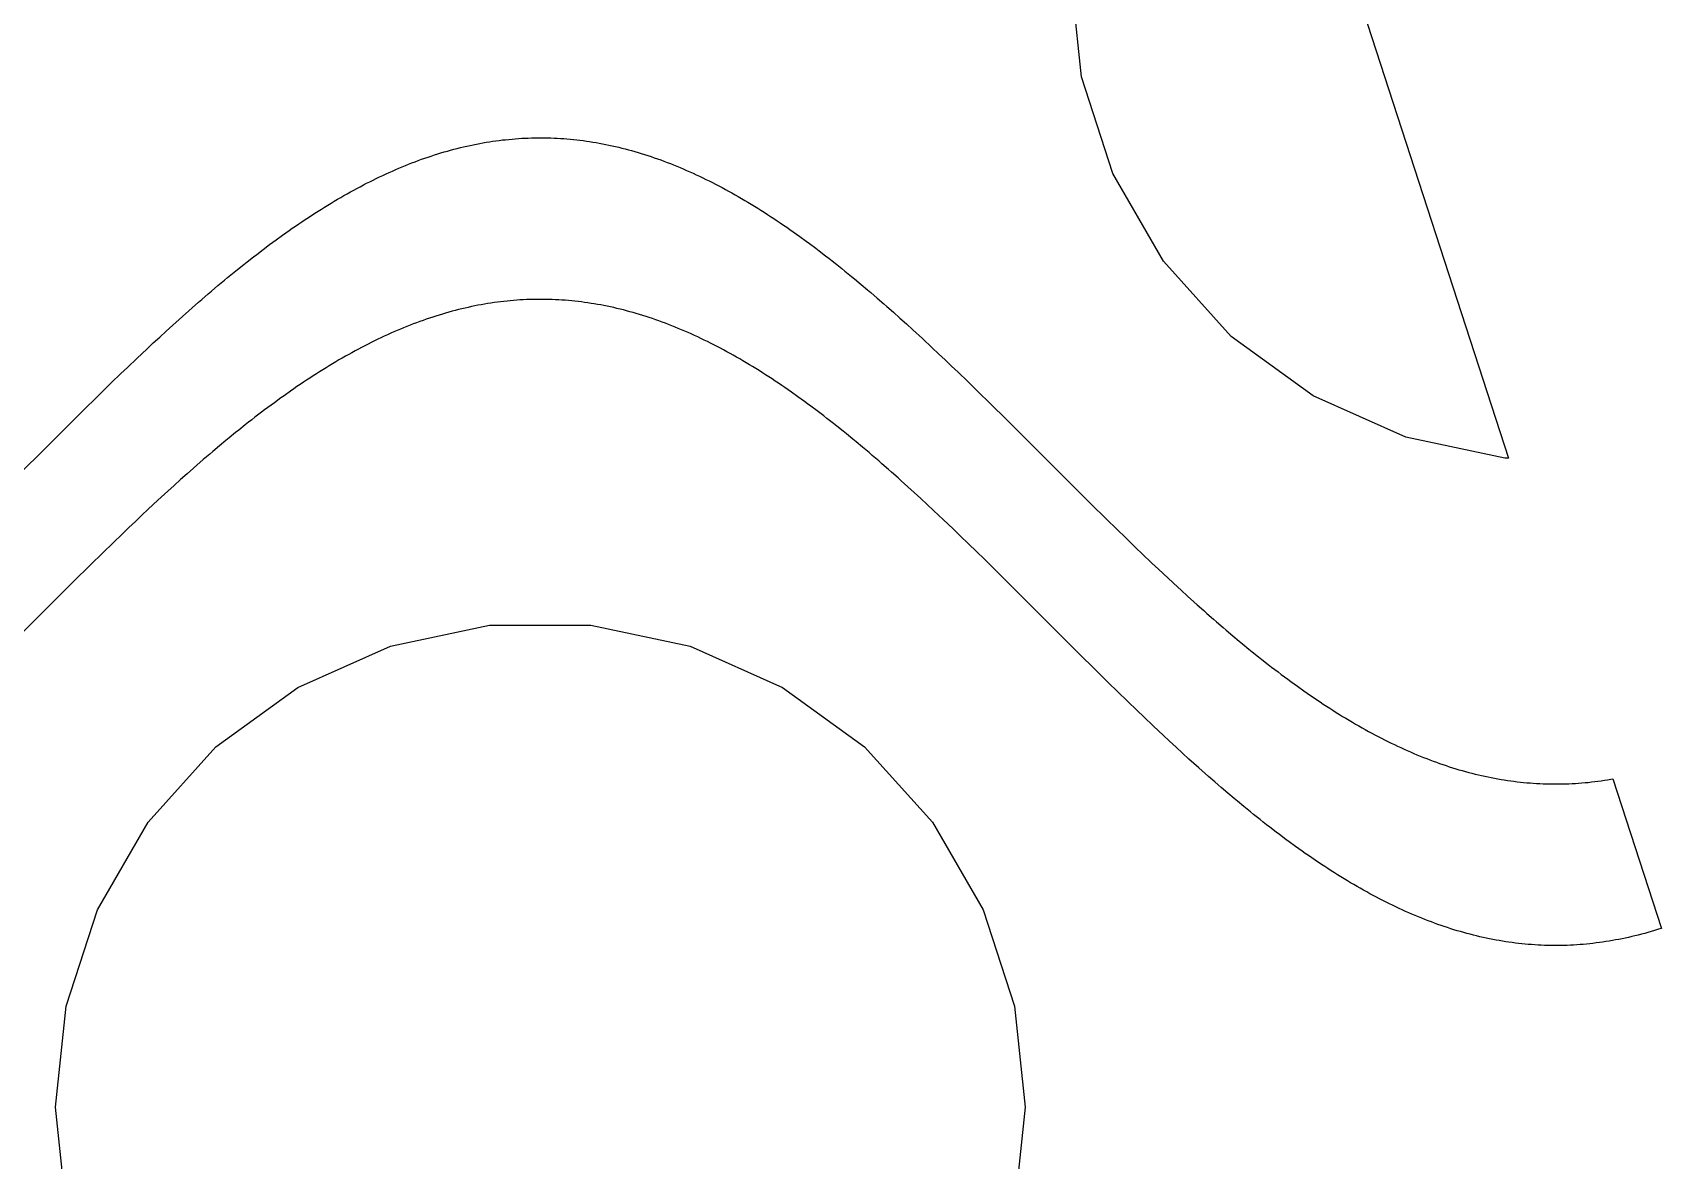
# Model space of a CAD drawing. Header units: metres. Extents: x -75 to 75, y 0 to 231.
# Drawn here: x 7.85 to 33.05, y 86.67 to 104.13 of the extents above; entities that cross this region are included whole.
import ezdxf

# ---------------------------------------------------------------- set-up
doc = ezdxf.new("R2010")
doc.units = ezdxf.units.M

msp = doc.modelspace()

# ---------------------------------------------------------------- linework, layer by layer
for p, q in [((26.4439, 110.607), (30.6894, 97.5411)), ((24.0798, 103.441), (23.9159, 105)), ((24.5643, 101.95), (24.0798, 103.441)), ((14.3217, 102.309), (14.3716, 102.322)), ((14.3716, 102.322), (14.4217, 102.335)), ((14.4217, 102.335), (14.4717, 102.348)), ((14.4717, 102.348), (14.5217, 102.36)), ((14.5217, 102.36), (14.5717, 102.371)), ((14.5717, 102.371), (14.6217, 102.382)), ((14.6217, 102.382), (14.6717, 102.393)), ((14.6717, 102.393), (14.7217, 102.403)), ((14.7217, 102.403), (14.7717, 102.413)), ((14.7717, 102.413), (14.8217, 102.422)), ((14.8217, 102.422), (14.8717, 102.43)), ((14.8717, 102.43), (14.9216, 102.438)), ((14.9216, 102.438), (14.9717, 102.446)), ((14.9717, 102.446), (15.0217, 102.453)), ((15.0217, 102.453), (15.0716, 102.46)), ((15.0716, 102.46), (15.1217, 102.466)), ((15.1217, 102.466), (15.1717, 102.471)), ((15.1717, 102.471), (15.2217, 102.476)), ((15.2217, 102.476), (15.2717, 102.481)), ((15.2717, 102.481), (15.3217, 102.485)), ((15.3217, 102.485), (15.3717, 102.489)), ((15.3717, 102.489), (15.4217, 102.492)), ((15.4217, 102.492), (15.4716, 102.494)), ((15.4716, 102.494), (15.5217, 102.496)), ((15.5217, 102.496), (15.5717, 102.498)), ((15.5717, 102.498), (15.6216, 102.499)), ((15.6216, 102.499), (15.6717, 102.5)), ((15.6717, 102.5), (15.7216, 102.5)), ((15.7216, 102.5), (15.7716, 102.5)), ((15.7716, 102.5), (15.8216, 102.499)), ((15.8216, 102.499), (15.8716, 102.497)), ((15.8716, 102.497), (15.9216, 102.495)), ((15.9216, 102.495), (15.9716, 102.493)), ((15.9716, 102.493), (16.0216, 102.49)), ((16.0216, 102.49), (16.0716, 102.487)), ((16.0716, 102.487), (16.1216, 102.483)), ((16.1216, 102.483), (16.1716, 102.478)), ((16.1716, 102.478), (16.2216, 102.474)), ((16.2216, 102.474), (16.2716, 102.468)), ((16.2716, 102.468), (16.3216, 102.462)), ((16.3216, 102.462), (16.3716, 102.456)), ((16.3716, 102.456), (16.4216, 102.449)), ((16.4216, 102.449), (16.4716, 102.442)), ((16.4716, 102.442), (16.5216, 102.434)), ((16.5216, 102.434), (16.5716, 102.426)), ((16.5716, 102.426), (16.6216, 102.417)), ((16.6216, 102.417), (16.6716, 102.407)), ((16.6716, 102.407), (16.7216, 102.398)), ((16.7216, 102.398), (16.7716, 102.387)), ((16.7716, 102.387), (16.8216, 102.376)), ((16.8216, 102.376), (16.8716, 102.365)), ((16.8716, 102.365), (16.9216, 102.353)), ((16.9216, 102.353), (16.9716, 102.341)), ((16.9716, 102.341), (17.0216, 102.328)), ((17.0216, 102.328), (17.0716, 102.315)), ((17.0716, 102.315), (17.1216, 102.301)), ((13.5717, 102.05), (13.6217, 102.071)), ((13.6217, 102.071), (13.6716, 102.091)), ((13.6716, 102.091), (13.7217, 102.111)), ((13.7217, 102.111), (13.7717, 102.13)), ((13.7717, 102.13), (13.8216, 102.148)), ((13.8216, 102.148), (13.8717, 102.167)), ((13.8717, 102.167), (13.9217, 102.184)), ((13.9217, 102.184), (13.9717, 102.202)), ((13.9717, 102.202), (14.0217, 102.218)), ((14.0217, 102.218), (14.0717, 102.235)), ((14.0717, 102.235), (14.1217, 102.25)), ((14.1217, 102.25), (14.1717, 102.266)), ((14.1717, 102.266), (14.2216, 102.281)), ((14.2216, 102.281), (14.2717, 102.295)), ((14.2717, 102.295), (14.3217, 102.309)), ((17.1216, 102.301), (17.1716, 102.287)), ((17.1716, 102.287), (17.2216, 102.273)), ((17.2216, 102.273), (17.2716, 102.257)), ((17.2716, 102.257), (17.3216, 102.242)), ((17.3216, 102.242), (17.3716, 102.226)), ((17.3716, 102.226), (17.4216, 102.209)), ((17.4216, 102.209), (17.4716, 102.192)), ((17.4716, 102.192), (17.5216, 102.175)), ((17.5216, 102.175), (17.5716, 102.157)), ((17.5716, 102.157), (17.6216, 102.138)), ((17.6216, 102.138), (17.6716, 102.119)), ((17.6716, 102.119), (17.7216, 102.1)), ((17.7216, 102.1), (17.7716, 102.08)), ((17.7716, 102.08), (17.8216, 102.06)), ((17.8216, 102.06), (17.8716, 102.039)), ((13.0217, 101.796), (13.0717, 101.821)), ((13.0717, 101.821), (13.1216, 101.846)), ((13.1216, 101.846), (13.1717, 101.87)), ((13.1717, 101.87), (13.2217, 101.894)), ((13.2217, 101.894), (13.2717, 101.918)), ((13.2717, 101.918), (13.3217, 101.941)), ((13.3217, 101.941), (13.3717, 101.964)), ((13.3717, 101.964), (13.4217, 101.986)), ((13.4217, 101.986), (13.4717, 102.008)), ((13.4717, 102.008), (13.5217, 102.03)), ((13.5217, 102.03), (13.5717, 102.05)), ((17.8716, 102.039), (17.9216, 102.018)), ((17.9216, 102.018), (17.9716, 101.996)), ((17.9716, 101.996), (18.0216, 101.974)), ((18.0216, 101.974), (18.0716, 101.952)), ((18.0716, 101.952), (18.1216, 101.929)), ((18.1216, 101.929), (18.1716, 101.905)), ((18.1716, 101.905), (18.2216, 101.881)), ((18.2216, 101.881), (18.2716, 101.857)), ((18.2716, 101.857), (18.3216, 101.832)), ((18.3216, 101.832), (18.3716, 101.807)), ((18.3716, 101.807), (18.4216, 101.781)), ((25.3483, 100.592), (24.5643, 101.95)), ((12.5716, 101.548), (12.6217, 101.577)), ((12.6217, 101.577), (12.6717, 101.606)), ((12.6717, 101.606), (12.7217, 101.634)), ((12.7217, 101.634), (12.7717, 101.662)), ((12.7717, 101.662), (12.8217, 101.69)), ((12.8217, 101.69), (12.8717, 101.717)), ((12.8717, 101.717), (12.9217, 101.743)), ((12.9217, 101.743), (12.9716, 101.77)), ((12.9716, 101.77), (13.0217, 101.796)), ((18.4216, 101.781), (18.4716, 101.755)), ((18.4716, 101.755), (18.5216, 101.729)), ((18.5216, 101.729), (18.5716, 101.702)), ((18.5716, 101.702), (18.6216, 101.675)), ((18.6216, 101.675), (18.6716, 101.647)), ((18.6716, 101.647), (18.7216, 101.619)), ((18.7216, 101.619), (18.7716, 101.59)), ((18.7716, 101.59), (18.8216, 101.561)), ((18.8216, 101.561), (18.8716, 101.532)), ((12.1217, 101.268), (12.2217, 101.333)), ((12.2217, 101.333), (12.2717, 101.365)), ((12.2717, 101.365), (12.3217, 101.396)), ((12.3217, 101.396), (12.3717, 101.428)), ((12.3717, 101.428), (12.4216, 101.458)), ((12.4216, 101.458), (12.4717, 101.489)), ((12.4717, 101.489), (12.5217, 101.519)), ((12.5217, 101.519), (12.5716, 101.548)), ((18.8716, 101.532), (18.9216, 101.502)), ((18.9216, 101.502), (18.9716, 101.472)), ((18.9716, 101.472), (19.0216, 101.441)), ((19.0216, 101.441), (19.0716, 101.411)), ((19.0716, 101.411), (19.1216, 101.379)), ((19.1216, 101.379), (19.1716, 101.347)), ((19.1716, 101.347), (19.2216, 101.315)), ((19.2216, 101.315), (19.2716, 101.283)), ((11.7216, 100.993), (11.8217, 101.064)), ((11.8217, 101.064), (11.8716, 101.099)), ((11.8716, 101.099), (11.9217, 101.134)), ((11.9217, 101.134), (11.9717, 101.168)), ((11.9717, 101.168), (12.0217, 101.202)), ((12.0217, 101.202), (12.0717, 101.235)), ((12.0717, 101.235), (12.1217, 101.268)), ((19.2716, 101.283), (19.3216, 101.25)), ((19.3216, 101.25), (19.3716, 101.217)), ((19.3716, 101.217), (19.4216, 101.183)), ((19.4216, 101.183), (19.4716, 101.149)), ((19.4716, 101.149), (19.5216, 101.115)), ((19.5216, 101.115), (19.5716, 101.08)), ((19.5716, 101.08), (19.6716, 101.009)), ((11.4217, 100.773), (11.5217, 100.847)), ((11.5217, 100.847), (11.5717, 100.884)), ((11.5717, 100.884), (11.6217, 100.921)), ((11.6217, 100.921), (11.7216, 100.993)), ((19.6716, 101.009), (19.7216, 100.974)), ((19.7216, 100.974), (19.8216, 100.901)), ((19.8216, 100.901), (19.8716, 100.864)), ((19.8716, 100.864), (19.9716, 100.79)), ((11.1217, 100.54), (11.1716, 100.58)), ((11.1716, 100.58), (11.2717, 100.658)), ((11.2717, 100.658), (11.3216, 100.696)), ((11.3216, 100.696), (11.4217, 100.773)), ((19.9716, 100.79), (20.0216, 100.752)), ((20.0216, 100.752), (20.1216, 100.675)), ((20.1216, 100.675), (20.1716, 100.636)), ((20.1716, 100.636), (20.2216, 100.597)), ((20.2216, 100.597), (20.2716, 100.558)), ((20.2716, 100.558), (20.3716, 100.478)), ((26.3974, 99.4264), (25.3483, 100.592)), ((10.7217, 100.213), (10.8217, 100.296)), ((10.8217, 100.296), (10.8717, 100.338)), ((10.8717, 100.338), (10.9717, 100.42)), ((10.9717, 100.42), (11.0217, 100.46)), ((11.0217, 100.46), (11.1217, 100.54)), ((20.3716, 100.478), (20.4216, 100.438)), ((20.4216, 100.438), (20.5216, 100.356)), ((20.5216, 100.356), (20.5716, 100.315)), ((20.5716, 100.315), (20.6716, 100.232)), ((10.4716, 99.9997), (10.5717, 100.086)), ((10.5717, 100.086), (10.6216, 100.128)), ((10.6216, 100.128), (10.7217, 100.213)), ((20.6716, 100.232), (20.7716, 100.148)), ((20.7716, 100.148), (20.8216, 100.105)), ((20.8216, 100.105), (20.9216, 100.019)), ((10.1717, 99.7356), (10.2717, 99.8245)), ((10.2717, 99.8245), (10.3217, 99.8687)), ((10.3217, 99.8687), (10.4217, 99.9563)), ((10.4217, 99.9563), (10.4716, 99.9997)), ((14.2943, 99.8014), (14.2442, 99.7872)), ((14.3443, 99.8151), (14.2943, 99.8014)), ((14.3942, 99.8283), (14.3443, 99.8151)), ((14.4443, 99.8411), (14.3942, 99.8283)), ((14.4942, 99.8534), (14.4443, 99.8411)), ((14.5443, 99.8652), (14.4942, 99.8534)), ((14.5943, 99.8764), (14.5443, 99.8652)), ((14.6442, 99.8872), (14.5943, 99.8764)), ((14.6943, 99.8975), (14.6442, 99.8872)), ((14.7443, 99.9074), (14.6943, 99.8975)), ((14.7942, 99.9167), (14.7443, 99.9074)), ((14.8443, 99.9255), (14.7942, 99.9167)), ((14.8943, 99.9339), (14.8443, 99.9255)), ((14.9442, 99.9418), (14.8943, 99.9339)), ((14.9943, 99.9491), (14.9442, 99.9418)), ((15.0443, 99.956), (14.9943, 99.9491)), ((15.0943, 99.9623), (15.0443, 99.956)), ((15.1443, 99.9682), (15.0943, 99.9623)), ((15.1942, 99.9736), (15.1443, 99.9682)), ((15.2443, 99.9785), (15.1942, 99.9736)), ((15.2943, 99.9828), (15.2443, 99.9785)), ((15.3442, 99.9867), (15.2943, 99.9828)), ((15.3943, 99.9902), (15.3442, 99.9867)), ((15.4443, 99.993), (15.3943, 99.9902)), ((15.4942, 99.9954), (15.4443, 99.993)), ((15.5443, 99.9973), (15.4942, 99.9954)), ((15.5943, 99.9987), (15.5443, 99.9973)), ((15.6442, 99.9995), (15.5943, 99.9987)), ((15.6943, 99.9999), (15.6442, 99.9995)), ((15.7442, 99.9998), (15.6943, 99.9999)), ((15.7942, 99.9992), (15.7442, 99.9998)), ((15.8442, 99.9981), (15.7942, 99.9992)), ((15.8942, 99.9965), (15.8442, 99.9981)), ((15.9442, 99.9944), (15.8942, 99.9965)), ((15.9942, 99.9918), (15.9442, 99.9944)), ((16.0442, 99.9886), (15.9942, 99.9918)), ((16.0942, 99.985), (16.0442, 99.9886)), ((16.1442, 99.9809), (16.0942, 99.985)), ((16.1942, 99.9763), (16.1442, 99.9809)), ((16.2442, 99.9712), (16.1942, 99.9763)), ((16.2942, 99.9656), (16.2442, 99.9712)), ((16.3442, 99.9596), (16.2942, 99.9656)), ((16.3942, 99.9529), (16.3442, 99.9596)), ((16.4442, 99.9458), (16.3942, 99.9529)), ((16.4942, 99.9383), (16.4442, 99.9458)), ((16.5442, 99.9302), (16.4942, 99.9383)), ((16.5942, 99.9216), (16.5442, 99.9302)), ((16.6442, 99.9126), (16.5942, 99.9216)), ((16.6942, 99.903), (16.6442, 99.9126)), ((16.7442, 99.893), (16.6942, 99.903)), ((16.7942, 99.8824), (16.7442, 99.893)), ((16.8442, 99.8714), (16.7942, 99.8824)), ((16.8941, 99.8599), (16.8442, 99.8714)), ((16.9442, 99.8479), (16.8941, 99.8599)), ((16.9942, 99.8354), (16.9442, 99.8479)), ((17.0442, 99.8225), (16.9942, 99.8354)), ((17.0942, 99.809), (17.0442, 99.8225)), ((17.1442, 99.7951), (17.0942, 99.809)), ((17.1942, 99.7807), (17.1442, 99.7951)), ((20.9216, 100.019), (21.0216, 99.9323)), ((21.0216, 99.9323), (21.0716, 99.8885)), ((21.0716, 99.8885), (21.1716, 99.8003)), ((21.1716, 99.8003), (21.2716, 99.711)), ((9.92165, 99.5092), (10.0217, 99.6004)), ((10.0217, 99.6004), (10.1217, 99.6907)), ((10.1217, 99.6907), (10.1717, 99.7356)), ((13.5442, 99.539), (13.4943, 99.5179)), ((13.5943, 99.5598), (13.5442, 99.539)), ((13.6443, 99.5801), (13.5943, 99.5598)), ((13.6942, 99.5999), (13.6443, 99.5801)), ((13.7443, 99.6193), (13.6942, 99.5999)), ((13.7943, 99.6382), (13.7443, 99.6193)), ((13.8443, 99.6566), (13.7943, 99.6382)), ((13.8943, 99.6746), (13.8443, 99.6566)), ((13.9442, 99.6921), (13.8943, 99.6746)), ((13.9943, 99.7092), (13.9442, 99.6921)), ((14.0443, 99.7257), (13.9943, 99.7092)), ((14.0942, 99.7418), (14.0443, 99.7257)), ((14.1443, 99.7575), (14.0942, 99.7418)), ((14.1943, 99.7726), (14.1443, 99.7575)), ((14.2442, 99.7872), (14.1943, 99.7726)), ((17.2442, 99.7658), (17.1942, 99.7807)), ((17.2942, 99.7504), (17.2442, 99.7658)), ((17.3442, 99.7346), (17.2942, 99.7504)), ((17.3942, 99.7183), (17.3442, 99.7346)), ((17.4442, 99.7015), (17.3942, 99.7183)), ((17.4942, 99.6842), (17.4442, 99.7015)), ((17.5442, 99.6665), (17.4942, 99.6842)), ((17.5942, 99.6484), (17.5442, 99.6665)), ((17.6442, 99.6297), (17.5942, 99.6484)), ((17.6942, 99.6106), (17.6442, 99.6297)), ((17.7442, 99.591), (17.6942, 99.6106)), ((17.7942, 99.571), (17.7442, 99.591)), ((17.8442, 99.5505), (17.7942, 99.571)), ((17.8942, 99.5296), (17.8442, 99.5505)), ((21.2716, 99.711), (21.3716, 99.6208)), ((21.3716, 99.6208), (21.4716, 99.5299)), ((9.62166, 99.231), (9.72168, 99.3245)), ((9.72168, 99.3245), (9.8217, 99.4173)), ((9.8217, 99.4173), (9.92165, 99.5092)), ((13.0443, 99.307), (12.9942, 99.2815)), ((13.0943, 99.3322), (13.0443, 99.307)), ((13.1442, 99.357), (13.0943, 99.3322)), ((13.1943, 99.3813), (13.1442, 99.357)), ((13.2442, 99.4051), (13.1943, 99.3813)), ((13.2943, 99.4286), (13.2442, 99.4051)), ((13.3443, 99.4516), (13.2943, 99.4286)), ((13.3942, 99.4741), (13.3443, 99.4516)), ((13.4443, 99.4962), (13.3942, 99.4741)), ((13.4943, 99.5179), (13.4443, 99.4962)), ((17.9442, 99.5081), (17.8942, 99.5296)), ((17.9942, 99.4863), (17.9442, 99.5081)), ((18.0442, 99.464), (17.9942, 99.4863)), ((18.0942, 99.4412), (18.0442, 99.464)), ((18.1441, 99.418), (18.0942, 99.4412)), ((18.1942, 99.3945), (18.1441, 99.418)), ((18.2442, 99.3703), (18.1942, 99.3945)), ((18.2942, 99.3459), (18.2442, 99.3703)), ((18.3442, 99.3209), (18.2942, 99.3459)), ((18.3942, 99.2955), (18.3442, 99.3209)), ((18.4442, 99.2697), (18.3942, 99.2955)), ((21.4716, 99.5299), (21.6216, 99.3919)), ((21.6216, 99.3919), (21.7716, 99.2522)), ((27.6659, 98.5049), (26.3974, 99.4264)), ((9.32167, 98.9467), (9.47166, 99.0896)), ((9.47166, 99.0896), (9.62166, 99.231)), ((12.5943, 99.0614), (12.5443, 99.032)), ((12.6443, 99.0903), (12.5943, 99.0614)), ((12.6942, 99.1189), (12.6443, 99.0903)), ((12.7443, 99.147), (12.6942, 99.1189)), ((12.7943, 99.1747), (12.7443, 99.147)), ((12.8442, 99.202), (12.7943, 99.1747)), ((12.8943, 99.229), (12.8442, 99.202)), ((12.9443, 99.2554), (12.8943, 99.229)), ((12.9942, 99.2815), (12.9443, 99.2554)), ((18.4942, 99.2435), (18.4442, 99.2697)), ((18.5442, 99.2168), (18.4942, 99.2435)), ((18.5942, 99.1898), (18.5442, 99.2168)), ((18.6442, 99.1623), (18.5942, 99.1898)), ((18.6942, 99.1344), (18.6442, 99.1623)), ((18.7442, 99.1061), (18.6942, 99.1344)), ((18.7942, 99.0773), (18.7442, 99.1061)), ((18.8442, 99.0482), (18.7942, 99.0773)), ((18.8942, 99.0186), (18.8442, 99.0482)), ((21.7716, 99.2522), (21.8716, 99.1582)), ((21.8716, 99.1582), (21.9716, 99.0636)), ((21.9716, 99.0636), (22.0716, 98.9683)), ((9.07166, 98.7057), (9.22165, 98.8506)), ((9.22165, 98.8506), (9.32167, 98.9467)), ((12.1442, 98.7828), (12.0943, 98.7499)), ((12.1943, 98.8153), (12.1442, 98.7828)), ((12.2443, 98.8474), (12.1943, 98.8153)), ((12.2942, 98.8792), (12.2443, 98.8474)), ((12.3443, 98.9105), (12.2942, 98.8792)), ((12.3943, 98.9415), (12.3443, 98.9105)), ((12.4442, 98.9721), (12.3943, 98.9415)), ((12.4943, 99.0022), (12.4442, 98.9721)), ((12.5443, 99.032), (12.4943, 99.0022)), ((18.9442, 98.9886), (18.8942, 99.0186)), ((18.9942, 98.9583), (18.9442, 98.9886)), ((19.0442, 98.9275), (18.9942, 98.9583)), ((19.0942, 98.8964), (19.0442, 98.9275)), ((19.1442, 98.8649), (19.0942, 98.8964)), ((19.1942, 98.833), (19.1442, 98.8649)), ((19.2942, 98.768), (19.1942, 98.833)), ((22.0716, 98.9683), (22.1716, 98.8724)), ((22.1716, 98.8724), (22.3216, 98.7276)), ((8.82164, 98.4616), (8.97171, 98.6084)), ((8.97171, 98.6084), (9.07166, 98.7057)), ((11.8443, 98.5799), (11.7442, 98.5094)), ((11.8942, 98.6147), (11.8443, 98.5799)), ((11.9443, 98.6491), (11.8942, 98.6147)), ((11.9942, 98.683), (11.9443, 98.6491)), ((12.0443, 98.7167), (11.9942, 98.683)), ((12.0943, 98.7499), (12.0443, 98.7167)), ((19.3442, 98.735), (19.2942, 98.768)), ((19.3941, 98.7016), (19.3442, 98.735)), ((19.4442, 98.6678), (19.3941, 98.7016)), ((19.4942, 98.6336), (19.4442, 98.6678)), ((19.5442, 98.599), (19.4942, 98.6336)), ((19.5942, 98.5641), (19.5442, 98.599)), ((19.6942, 98.4933), (19.5942, 98.5641)), ((22.3216, 98.7276), (22.4716, 98.5816)), ((22.4716, 98.5816), (22.6716, 98.3855)), ((8.52165, 98.1657), (8.67165, 98.314)), ((8.67165, 98.314), (8.82164, 98.4616)), ((11.4442, 98.2896), (11.3943, 98.2517)), ((11.5443, 98.3642), (11.4442, 98.2896)), ((11.5942, 98.401), (11.5443, 98.3642)), ((11.6943, 98.4737), (11.5942, 98.401)), ((11.7442, 98.5094), (11.6943, 98.4737)), ((19.7942, 98.4211), (19.6942, 98.4933)), ((19.8442, 98.3845), (19.7942, 98.4211)), ((19.8942, 98.3475), (19.8442, 98.3845)), ((19.9942, 98.2726), (19.8942, 98.3475)), ((22.6716, 98.3855), (22.9216, 98.1385)), ((29.0983, 97.8671), (27.6659, 98.5049)), ((8.22166, 97.8674), (8.52165, 98.1657)), ((11.1443, 98.0579), (11.0442, 97.9781)), ((11.1942, 98.0972), (11.1443, 98.0579)), ((11.2443, 98.1364), (11.1942, 98.0972)), ((11.2943, 98.1751), (11.2443, 98.1364)), ((11.3943, 98.2517), (11.2943, 98.1751)), ((20.0942, 98.1963), (19.9942, 98.2726)), ((20.1442, 98.1577), (20.0942, 98.1963)), ((20.2442, 98.0795), (20.1442, 98.1577)), ((20.2942, 98.0399), (20.2442, 98.0795)), ((20.3942, 97.96), (20.2942, 98.0399)), ((22.9216, 98.1385), (23.1716, 97.8899)), ((7.47169, 97.118), (8.22166, 97.8674)), ((10.8443, 97.8152), (10.7442, 97.7319)), ((10.8942, 97.8563), (10.8443, 97.8152)), ((10.9943, 97.9379), (10.8942, 97.8563)), ((11.0442, 97.9781), (10.9943, 97.9379)), ((20.4442, 97.9195), (20.3942, 97.96)), ((20.5442, 97.8378), (20.4442, 97.9195)), ((20.5942, 97.7965), (20.5442, 97.8378)), ((20.6942, 97.713), (20.5942, 97.7965)), ((23.1716, 97.8899), (24.0216, 97.0409)), ((30.6319, 97.5411), (29.0983, 97.8671)), ((10.5943, 97.6051), (10.4942, 97.5192)), ((10.6442, 97.6476), (10.5943, 97.6051)), ((10.7442, 97.7319), (10.6442, 97.6476)), ((20.7942, 97.6285), (20.6942, 97.713)), ((20.8442, 97.5858), (20.7942, 97.6285)), ((20.9442, 97.4997), (20.8442, 97.5858)), ((30.6894, 97.5411), (30.6319, 97.5411)), ((10.2443, 97.3003), (10.1443, 97.211)), ((10.3442, 97.3885), (10.2443, 97.3003)), ((10.3943, 97.4323), (10.3442, 97.3885)), ((10.4942, 97.5192), (10.3943, 97.4323)), ((20.9942, 97.4563), (20.9442, 97.4997)), ((21.0942, 97.3687), (20.9942, 97.4563)), ((21.1442, 97.3245), (21.0942, 97.3687)), ((21.2442, 97.2356), (21.1442, 97.3245)), ((9.94423, 97.0299), (9.79424, 96.8919)), ((10.0443, 97.1208), (9.94423, 97.0299)), ((10.1443, 97.211), (10.0443, 97.1208)), ((21.2942, 97.1907), (21.2442, 97.2356)), ((21.3942, 97.1004), (21.2942, 97.1907)), ((21.4942, 97.0092), (21.3942, 97.1004)), ((24.0216, 97.0409), (24.2216, 96.8421)), ((9.79424, 96.8919), (9.64424, 96.7522)), ((21.5942, 96.9173), (21.4942, 97.0092)), ((21.6942, 96.8245), (21.5942, 96.9173)), ((21.7942, 96.731), (21.6942, 96.8245)), ((24.2216, 96.8421), (24.4716, 96.5952)), ((9.44427, 96.5636), (9.34425, 96.4683)), ((9.5443, 96.6582), (9.44427, 96.5636)), ((9.64424, 96.7522), (9.5443, 96.6582)), ((21.9442, 96.5896), (21.7942, 96.731)), ((22.0942, 96.4467), (21.9442, 96.5896)), ((24.4716, 96.5952), (24.6216, 96.4481)), ((9.24423, 96.3724), (9.09424, 96.2276)), ((9.34425, 96.4683), (9.24423, 96.3724)), ((22.1942, 96.3506), (22.0942, 96.4467)), ((22.3442, 96.2057), (22.1942, 96.3506)), ((24.6216, 96.4481), (24.7716, 96.302)), ((24.7716, 96.302), (24.9216, 96.1569)), ((8.94424, 96.0816), (8.74428, 95.8855)), ((9.09424, 96.2276), (8.94424, 96.0816)), ((22.4442, 96.1084), (22.3442, 96.2057)), ((22.5942, 95.9616), (22.4442, 96.1084)), ((24.9216, 96.1569), (25.0216, 96.0609)), ((25.0216, 96.0609), (25.1716, 95.9179)), ((8.74428, 95.8855), (8.49426, 95.6385)), ((22.7442, 95.814), (22.5942, 95.9616)), ((22.8942, 95.6657), (22.7442, 95.814)), ((25.1716, 95.9179), (25.2716, 95.8234)), ((25.2716, 95.8234), (25.4216, 95.6828)), ((8.49426, 95.6385), (8.24425, 95.3899)), ((23.1942, 95.3674), (22.8942, 95.6657)), ((25.4216, 95.6828), (25.5716, 95.5439)), ((25.5716, 95.5439), (25.6216, 95.498)), ((8.24425, 95.3899), (7.39426, 94.5409)), ((23.9442, 94.618), (23.1942, 95.3674)), ((25.6216, 95.498), (25.7216, 95.4068)), ((25.7216, 95.4068), (25.8216, 95.3164)), ((25.8216, 95.3164), (25.8716, 95.2715)), ((25.8716, 95.2715), (25.9716, 95.1824)), ((25.9716, 95.1824), (26.0216, 95.1382)), ((26.0216, 95.1382), (26.1216, 95.0506)), ((26.1216, 95.0506), (26.1716, 95.0071)), ((26.1716, 95.0071), (26.2716, 94.921)), ((13.3903, 94.6329), (14.9239, 94.959)), ((14.9239, 94.959), (16.4919, 94.959)), ((16.4919, 94.959), (18.0256, 94.6329)), ((26.2716, 94.921), (26.3216, 94.8782)), ((26.3216, 94.8782), (26.4216, 94.7936)), ((26.4216, 94.7936), (26.5216, 94.7101)), ((11.9579, 93.9952), (13.3903, 94.6329)), ((18.0256, 94.6329), (19.4579, 93.9952)), ((24.0942, 94.4687), (23.9442, 94.618)), ((26.5216, 94.7101), (26.5716, 94.6687)), ((26.5716, 94.6687), (26.6716, 94.5869)), ((26.6716, 94.5869), (26.7216, 94.5464)), ((26.7216, 94.5464), (26.8216, 94.4663)), ((24.2442, 94.3198), (24.0942, 94.4687)), ((24.3442, 94.2208), (24.2442, 94.3198)), ((26.8216, 94.4663), (26.8716, 94.4267)), ((26.8716, 94.4267), (26.9716, 94.3484)), ((26.9716, 94.3484), (27.0216, 94.3098)), ((27.0216, 94.3098), (27.1216, 94.2334)), ((10.6895, 93.0737), (11.9579, 93.9952)), ((19.4579, 93.9952), (20.7264, 93.0737)), ((24.4942, 94.073), (24.3442, 94.2208)), ((24.6442, 93.9261), (24.4942, 94.073)), ((27.1216, 94.2334), (27.1716, 94.1957)), ((27.1716, 94.1957), (27.2716, 94.1213)), ((27.2716, 94.1213), (27.3216, 94.0846)), ((27.3216, 94.0846), (27.3716, 94.0483)), ((27.3716, 94.0483), (27.4216, 94.0123)), ((27.4216, 94.0123), (27.5216, 93.9413)), ((24.7942, 93.7801), (24.6442, 93.9261)), ((24.9442, 93.6352), (24.7942, 93.7801)), ((27.5216, 93.9413), (27.5716, 93.9064)), ((27.5716, 93.9064), (27.6716, 93.8376)), ((27.6716, 93.8376), (27.7716, 93.7703)), ((27.7716, 93.7703), (27.8216, 93.7372)), ((25.0442, 93.5393), (24.9442, 93.6352)), ((25.1942, 93.3965), (25.0442, 93.5393)), ((27.8216, 93.7372), (27.8716, 93.7044)), ((27.8716, 93.7044), (27.9216, 93.672)), ((27.9216, 93.672), (27.9716, 93.6401)), ((27.9716, 93.6401), (28.0216, 93.6085)), ((28.0216, 93.6085), (28.0716, 93.5773)), ((28.0716, 93.5773), (28.1216, 93.5464)), ((28.1216, 93.5464), (28.1716, 93.5161)), ((28.1716, 93.5161), (28.2216, 93.486)), ((25.3442, 93.2552), (25.1942, 93.3965)), ((25.4442, 93.1618), (25.3442, 93.2552)), ((28.2216, 93.486), (28.2716, 93.4564)), ((28.2716, 93.4564), (28.3216, 93.4272)), ((28.3216, 93.4272), (28.3716, 93.3984)), ((28.3716, 93.3984), (28.4216, 93.3701)), ((28.4216, 93.3701), (28.4716, 93.3421)), ((28.4716, 93.3421), (28.5216, 93.3145)), ((28.5216, 93.3145), (28.5716, 93.2874)), ((28.5716, 93.2874), (28.6216, 93.2607)), ((28.6216, 93.2607), (28.6716, 93.2343)), ((9.64027, 91.9084), (10.6895, 93.0737)), ((20.7264, 93.0737), (21.7756, 91.9084)), ((25.5442, 93.0692), (25.4442, 93.1618)), ((25.6441, 92.9773), (25.5442, 93.0692)), ((28.6716, 93.2343), (28.7216, 93.2085)), ((28.7216, 93.2085), (28.7716, 93.1831)), ((28.7716, 93.1831), (28.8216, 93.158)), ((28.8216, 93.158), (28.8716, 93.1335)), ((28.8716, 93.1335), (28.9216, 93.1093)), ((28.9216, 93.1093), (28.9716, 93.0856)), ((28.9716, 93.0856), (29.0216, 93.0624)), ((29.0216, 93.0624), (29.0716, 93.0396)), ((29.0716, 93.0396), (29.1216, 93.0171)), ((29.1216, 93.0171), (29.1716, 92.9952)), ((29.1716, 92.9952), (29.2216, 92.9738)), ((25.7442, 92.8863), (25.6441, 92.9773)), ((25.8942, 92.7513), (25.7442, 92.8863)), ((25.9942, 92.6624), (25.8942, 92.7513)), ((29.2216, 92.9738), (29.2716, 92.9527)), ((29.2716, 92.9527), (29.3216, 92.9322)), ((29.3216, 92.9322), (29.3716, 92.9121)), ((29.3716, 92.9121), (29.4216, 92.8925)), ((29.4216, 92.8925), (29.4716, 92.8732)), ((29.4716, 92.8732), (29.5216, 92.8545)), ((29.5216, 92.8545), (29.5716, 92.8362)), ((29.5716, 92.8362), (29.6216, 92.8185)), ((29.6216, 92.8185), (29.6716, 92.8011)), ((29.6716, 92.8011), (29.7216, 92.7843)), ((29.7216, 92.7843), (29.7716, 92.7679)), ((29.7716, 92.7679), (29.8216, 92.752)), ((29.8216, 92.752), (29.8716, 92.7365)), ((29.8716, 92.7365), (29.9216, 92.7216)), ((26.0442, 92.6184), (25.9942, 92.6624)), ((26.1442, 92.5309), (26.0442, 92.6184)), ((26.1942, 92.4876), (26.1442, 92.5309)), ((26.2442, 92.4445), (26.1942, 92.4876)), ((29.9216, 92.7216), (29.9716, 92.7071)), ((29.9716, 92.7071), (30.0216, 92.6931)), ((30.0216, 92.6931), (30.0716, 92.6796)), ((30.0716, 92.6796), (30.1216, 92.6665)), ((30.1216, 92.6665), (30.1716, 92.654)), ((30.1716, 92.654), (30.2216, 92.6419)), ((30.2216, 92.6419), (30.2716, 92.6303)), ((30.2716, 92.6303), (30.3216, 92.6192)), ((30.3216, 92.6192), (30.3716, 92.6086)), ((30.3716, 92.6086), (30.4216, 92.5985)), ((30.4216, 92.5985), (30.4716, 92.5889)), ((30.4716, 92.5889), (30.5216, 92.5797)), ((30.5216, 92.5797), (30.5716, 92.5711)), ((30.5716, 92.5711), (30.6216, 92.5629)), ((30.6216, 92.5629), (30.6716, 92.5552)), ((30.6716, 92.5552), (30.7216, 92.5481)), ((30.7216, 92.5481), (30.7716, 92.5414)), ((30.7716, 92.5414), (30.8216, 92.5352)), ((30.8216, 92.5352), (30.8716, 92.5295)), ((30.8716, 92.5295), (30.9216, 92.5243)), ((30.9216, 92.5243), (30.9716, 92.5197)), ((30.9716, 92.5197), (31.0216, 92.5155)), ((31.0216, 92.5155), (31.0716, 92.5118)), ((31.0716, 92.5118), (31.1216, 92.5086)), ((31.1216, 92.5086), (31.1716, 92.506)), ((31.1716, 92.506), (31.2216, 92.5037)), ((31.2216, 92.5037), (31.2716, 92.5021)), ((31.2716, 92.5021), (31.3216, 92.5008)), ((31.3216, 92.5008), (31.3716, 92.5002)), ((31.3716, 92.5002), (31.4216, 92.5)), ((31.4216, 92.5), (31.4716, 92.5003)), ((31.4716, 92.5003), (31.5216, 92.5011)), ((31.5216, 92.5011), (31.5716, 92.5024)), ((31.5716, 92.5024), (31.6216, 92.5042)), ((31.6216, 92.5042), (31.6716, 92.5065)), ((31.6716, 92.5065), (31.7216, 92.5093)), ((31.7216, 92.5093), (31.7716, 92.5126)), ((31.7716, 92.5126), (31.8216, 92.5164)), ((31.8216, 92.5164), (31.8716, 92.5208)), ((31.8716, 92.5208), (31.9216, 92.5255)), ((31.9216, 92.5255), (31.9716, 92.5308)), ((31.9716, 92.5308), (32.0216, 92.5366)), ((32.0216, 92.5366), (32.0716, 92.5429)), ((32.0716, 92.5429), (32.1216, 92.5497)), ((32.1216, 92.5497), (32.1716, 92.557)), ((32.1716, 92.557), (32.2216, 92.5648)), ((32.2216, 92.5648), (32.2716, 92.573)), ((32.2716, 92.573), (32.3019, 92.5783)), ((32.3019, 92.5783), (33.0533, 90.2657)), ((26.3442, 92.359), (26.2442, 92.4445)), ((26.4442, 92.2746), (26.3442, 92.359)), ((26.4942, 92.2329), (26.4442, 92.2746)), ((26.5942, 92.1501), (26.4942, 92.2329)), ((26.6942, 92.0686), (26.5942, 92.1501)), ((26.7442, 92.0282), (26.6942, 92.0686)), ((26.8442, 91.9484), (26.7442, 92.0282)), ((8.85635, 90.5505), (9.64027, 91.9084)), ((21.7756, 91.9084), (22.5595, 90.5505)), ((26.8941, 91.909), (26.8442, 91.9484)), ((26.9442, 91.8697), (26.8941, 91.909)), ((26.9942, 91.8309), (26.9442, 91.8697)), ((27.0942, 91.7542), (26.9942, 91.8309)), ((27.1442, 91.7164), (27.0942, 91.7542)), ((27.2442, 91.6416), (27.1442, 91.7164)), ((27.2942, 91.6048), (27.2442, 91.6416)), ((27.3942, 91.532), (27.2942, 91.6048)), ((27.4442, 91.4961), (27.3942, 91.532)), ((27.4942, 91.4606), (27.4442, 91.4961)), ((27.5442, 91.4256), (27.4942, 91.4606)), ((27.5942, 91.3908), (27.5442, 91.4256)), ((27.6442, 91.3564), (27.5942, 91.3908)), ((27.6942, 91.3223), (27.6442, 91.3564)), ((27.7942, 91.2553), (27.6942, 91.3223)), ((27.8442, 91.2223), (27.7942, 91.2553)), ((27.8942, 91.1897), (27.8442, 91.2223)), ((27.9442, 91.1575), (27.8942, 91.1897)), ((27.9942, 91.1258), (27.9442, 91.1575)), ((28.0442, 91.0944), (27.9942, 91.1258)), ((28.0942, 91.0633), (28.0442, 91.0944)), ((28.1441, 91.0327), (28.0942, 91.0633)), ((28.1942, 91.0024), (28.1441, 91.0327)), ((28.2442, 90.9726), (28.1942, 91.0024)), ((28.2942, 90.9432), (28.2442, 90.9726)), ((28.3442, 90.9142), (28.2942, 90.9432)), ((28.3942, 90.8855), (28.3442, 90.9142)), ((28.4442, 90.8574), (28.3942, 90.8855)), ((28.4942, 90.8295), (28.4442, 90.8574)), ((28.5442, 90.8022), (28.4942, 90.8295)), ((28.5942, 90.7752), (28.5442, 90.8022)), ((28.6442, 90.7487), (28.5942, 90.7752)), ((28.6942, 90.7226), (28.6442, 90.7487)), ((28.7442, 90.6969), (28.6942, 90.7226)), ((8.37181, 89.0594), (8.85635, 90.5505)), ((22.5595, 90.5505), (23.0441, 89.0594)), ((28.7942, 90.6717), (28.7442, 90.6969)), ((28.8442, 90.6469), (28.7942, 90.6717)), ((28.8942, 90.6225), (28.8442, 90.6469)), ((28.9442, 90.5985), (28.8942, 90.6225)), ((28.9942, 90.575), (28.9442, 90.5985)), ((29.0442, 90.552), (28.9942, 90.575)), ((29.0942, 90.5293), (29.0442, 90.552)), ((29.1442, 90.5072), (29.0942, 90.5293)), ((29.1942, 90.4855), (29.1442, 90.5072)), ((29.2442, 90.4642), (29.1942, 90.4855)), ((29.2942, 90.4434), (29.2442, 90.4642)), ((29.3442, 90.423), (29.2942, 90.4434)), ((29.3941, 90.4031), (29.3442, 90.423)), ((29.4442, 90.3837), (29.3941, 90.4031)), ((29.4942, 90.3647), (29.4442, 90.3837)), ((29.5442, 90.3462), (29.4942, 90.3647)), ((29.5942, 90.3281), (29.5442, 90.3462)), ((29.6442, 90.3106), (29.5942, 90.3281)), ((29.6942, 90.2934), (29.6442, 90.3106)), ((29.7442, 90.2768), (29.6942, 90.2934)), ((29.7942, 90.2606), (29.7442, 90.2768)), ((29.8442, 90.245), (29.7942, 90.2606)), ((29.8942, 90.2297), (29.8442, 90.245)), ((29.9442, 90.215), (29.8942, 90.2297)), ((29.9942, 90.2007), (29.9442, 90.215)), ((32.8942, 90.2169), (32.8442, 90.2026)), ((32.9442, 90.2317), (32.8942, 90.2169)), ((32.9942, 90.247), (32.9442, 90.2317)), ((33.0442, 90.2628), (32.9942, 90.247)), ((33.0533, 90.2657), (33.0442, 90.2628)), ((30.0442, 90.1869), (29.9942, 90.2007)), ((30.0942, 90.1736), (30.0442, 90.1869)), ((30.1442, 90.1608), (30.0942, 90.1736)), ((30.1942, 90.1485), (30.1442, 90.1608)), ((30.2442, 90.1366), (30.1942, 90.1485)), ((30.2942, 90.1253), (30.2442, 90.1366)), ((30.3442, 90.1144), (30.2942, 90.1253)), ((30.3942, 90.104), (30.3442, 90.1144)), ((30.4442, 90.0941), (30.3942, 90.104)), ((30.4942, 90.0847), (30.4442, 90.0941)), ((30.5442, 90.0758), (30.4942, 90.0847)), ((30.5942, 90.0673), (30.5442, 90.0758)), ((30.6441, 90.0594), (30.5942, 90.0673)), ((30.6942, 90.052), (30.6441, 90.0594)), ((30.7442, 90.045), (30.6942, 90.052)), ((30.7942, 90.0385), (30.7442, 90.045)), ((30.8442, 90.0326), (30.7942, 90.0385)), ((30.8942, 90.0272), (30.8442, 90.0326)), ((30.9442, 90.0222), (30.8942, 90.0272)), ((30.9942, 90.0177), (30.9442, 90.0222)), ((31.0442, 90.0137), (30.9942, 90.0177)), ((31.0942, 90.0103), (31.0442, 90.0137)), ((31.1442, 90.0073), (31.0942, 90.0103)), ((31.1942, 90.0049), (31.1442, 90.0073)), ((31.2442, 90.0029), (31.1942, 90.0049)), ((31.2942, 90.0014), (31.2442, 90.0029)), ((31.3442, 90.0005), (31.2942, 90.0014)), ((31.3942, 90), (31.3442, 90.0005)), ((31.4442, 90.0001), (31.3942, 90)), ((31.4942, 90.0006), (31.4442, 90.0001)), ((31.5442, 90.0016), (31.4942, 90.0006)), ((31.5942, 90.0031), (31.5442, 90.0016)), ((31.6442, 90.0052), (31.5942, 90.0031)), ((31.6942, 90.0077), (31.6442, 90.0052)), ((31.7442, 90.0108), (31.6942, 90.0077)), ((31.7942, 90.0143), (31.7442, 90.0108)), ((31.8442, 90.0183), (31.7942, 90.0143)), ((31.8941, 90.0228), (31.8442, 90.0183)), ((31.9442, 90.0278), (31.8941, 90.0228)), ((31.9942, 90.0333), (31.9442, 90.0278)), ((32.0442, 90.0394), (31.9942, 90.0333)), ((32.0942, 90.0459), (32.0442, 90.0394)), ((32.1442, 90.0529), (32.0942, 90.0459)), ((32.1942, 90.0604), (32.1442, 90.0529)), ((32.2442, 90.0684), (32.1942, 90.0604)), ((32.2942, 90.0769), (32.2442, 90.0684)), ((32.3442, 90.0859), (32.2942, 90.0769)), ((32.3942, 90.0954), (32.3442, 90.0859)), ((32.4442, 90.1054), (32.3942, 90.0954)), ((32.4942, 90.1158), (32.4442, 90.1054)), ((32.5442, 90.1267), (32.4942, 90.1158)), ((32.5942, 90.1382), (32.5442, 90.1267)), ((32.6442, 90.1501), (32.5942, 90.1382)), ((32.6942, 90.1625), (32.6442, 90.1501)), ((32.7442, 90.1754), (32.6942, 90.1625)), ((32.7942, 90.1888), (32.7442, 90.1754)), ((32.8442, 90.2026), (32.7942, 90.1888)), ((8.20793, 87.5), (8.37181, 89.0594)), ((23.0441, 89.0594), (23.2079, 87.5)), ((8.37181, 85.9407), (8.20793, 87.5)), ((23.2079, 87.5), (23.0441, 85.9407))]:
    msp.add_line(p, q)

doc.saveas('drawing.dxf')
